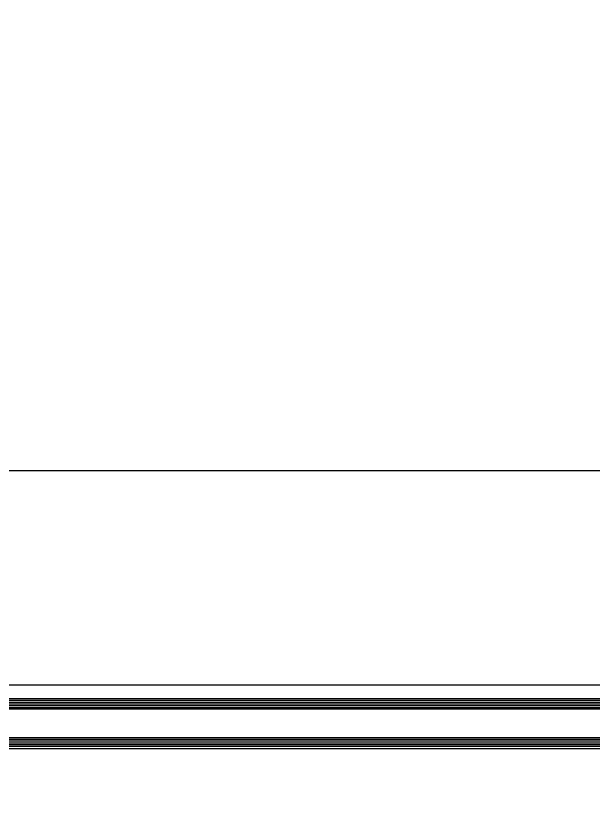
# Model space of a CAD drawing. Header units: inches. Extents: x 21 to 32698, y 13 to 3712.
# Drawn here: x 3595.45 to 3627.82, y 960.72 to 1004.58 of the extents above; entities that cross this region are included whole.
import ezdxf

# ---------------------------------------------------------------- set-up
doc = ezdxf.new("R2010")
doc.units = ezdxf.units.IN
doc.header["$MEASUREMENT"] = 0
doc.set_wipeout_variables(frame=1)
doc.linetypes.add('DOT', pattern=[6.35, 0, -6.35])
for name, color, linetype, lineweight in [('Z_MİM_-KM-BEAM-RAY', 8, 'DOT', 25), ('Z_MİM_-KM-GLAZ', 8, 'Continuous', 25), ('Z_MİM_-KM-IZO-THERMAL', 8, 'Continuous', 25), ('Z_MİM_-KM-IZO-THERMAL-ROCKWOOL', 8, 'BATTING', 25), ('Z_MİM_-KM-PAINT', 8, 'Continuous', 25), ('Z_MİM_-KM-PATTERN-00', 8, 'Continuous', 25), ('Z_MİM_-KM-PAVEMENT', 8, 'Continuous', 25), ('Z_MİM_-KM-STRS', 8, 'Continuous', 25), ('Z_MİM_-KM-WALL-PL', 8, 'Continuous', 25), ('Z_MİM_-KM-WALL-PLASTER', 8, 'Continuous', 25), ('Z_MİM_ALUMINIUM', 8, 'Continuous', 25), ('Z_MİM_KOLON-0.KAT', 8, 'Continuous', 25), ('Z_MİM_MYM_CAM', 8, 'Continuous', 25)]:
    doc.layers.add(name, color=color, linetype=linetype, lineweight=lineweight)
doc.linetypes.add('BATTING', pattern='A,0.00254,-2.54,[134,ltypeshp.shx,S=2.54,R=0,X=-2.54,Y=0],-5.08,[134,ltypeshp.shx,S=2.54,R=180,X=2.54,Y=0],-2.54', length=10.16254)

# ---------------------------------------------------------------- blocks, each defined once
blk = doc.blocks.new('TRETUVAR')
at = {"layer": 'Z_MİM_-KM-PATTERN-00'}
h = blk.add_hatch(dxfattribs=at)
h.set_pattern_fill('AR-B816', color=256, scale=0.3, angle=90)
h.set_pattern_definition([(90, (21322.77, 490.03), (-60.96, 4e-15), []), (180, (21322.77, 490.03), (-60.96, -60.96), [60.96, -60.96])])
h.paths.add_polyline_path([(22632.772, 2700.032), (19252.772, 2700.032), (19252.772, 2750.032), (19097.772, 2750.032), (19097.772, 2610.032), (22542.772, 2610.032), (22542.772, 2080.13), (22697.772, 2080.13), (22697.772, 1460.13), (22542.772, 1460.13), (22542.772, 980.032), (21222.771, 980.032), (21222.771, 590.032), (20152.772, 590.032), (20152.772, 980.032), (19012.772, 980.032), (19012.775, 1635.031), (18722.771, 1635.031), (18722.772, 2610.032), (18807.772, 2610.032), (18807.772, 2750.032), (18632.772, 2750.032), (18632.771, 1545.031), (18922.774, 1545.031), (18922.771, 890.032), (19882.772, 890.032), (19882.772, 665.017), (20022.751, 665.033), (20022.77, 490.032), (21322.771, 490.032), (21322.771, 890.032), (22632.772, 890.032), (22632.772, 1220.13), (22797.772, 1220.13), (22797.772, 2180.13), (22632.772, 2180.13)])
h.paths.add_polyline_path([(19082.772, 2750.032), (18822.772, 2750.032), (18822.772, 2610.032), (19082.772, 2610.032)], flags=16)
at = {"layer": 'Z_MİM_-KM-PAVEMENT'}
blk.add_lwpolyline([(22542.772, 1460.13), (22542.772, 980.032), (21222.771, 980.032), (21222.771, 590.032), (20152.772, 590.032), (20152.772, 980.032), (19012.772, 980.032), (19012.775, 1635.031), (18722.771, 1635.031), (18722.772, 2610.032), (22542.772, 2610.032), (22542.772, 2080.13), (22697.772, 2080.13), (22697.772, 1460.13)], close=True, dxfattribs=at)
blk = doc.blocks.new('-KM_Kiriş İzi_ZK')
at = {"layer": 'Z_MİM_-KM-BEAM-RAY'}
blk.add_line((25, 0), (565, 0), dxfattribs=at)
blk = doc.blocks.new('*U219')
at = {"layer": 'Z_MİM_MYM_CAM'}
blk.add_line((211.17, 0), (-387.24, 0), dxfattribs=at)
for points in [[(211.17, 0), (-387.24, 0)], [(211.17, 0), (-387.24, 0)], [(-387.24, -1), (211.17, -1)], [(-387.24, -2), (211.17, -2)], [(-387.24, -3), (211.17, -3)], [(-387.24, -4), (211.17, -4)], [(-387.24, -5), (211.17, -5)], [(-387.24, -6), (211.17, -6)], [(-387.24, -22), (211.17, -22)], [(-387.24, -22), (211.17, -22)], [(211.17, -23), (-387.24, -23)], [(211.17, -24), (-387.24, -24)], [(211.17, -25), (-387.24, -25)], [(211.17, -26), (-387.24, -26)], [(211.17, -27), (-387.24, -27)], [(211.17, -28), (-387.24, -28)], [(211.17, -28), (-387.24, -28)]]:
    blk.add_lwpolyline(points, dxfattribs=at)
blk = doc.blocks.new('-KM-AL1 150_900')
blk.add_wipeout([(151.488, -34.02), (151.726, -15.48), (149.45, -15.45), (149.45, 7.15), (9.45, 7.15), (9.45, -15.45), (7.398, -15.45), (7.567, -34.061)])
at = {"layer": 'Z_MİM_ALUMINIUM', "elevation": 0.002}
for points in [[(15.193, -18.45), (143.83, -18.45)], [(16.713, -30.45), (142.175, -30.45)]]:
    blk.add_lwpolyline(points, dxfattribs=at)
at = {"layer": 'Z_MİM_KOLON-0.KAT', "xscale": 0.1, "yscale": 0.1, "zscale": 0.1, "rotation": 180}
blk.add_blockref('*U219', (104.107, -34.02), dxfattribs=at)

msp = doc.modelspace()

# ---------------------------------------------------------------- linework, layer by layer
at = {"layer": 'Z_MİM_-KM-IZO-THERMAL'}
msp.add_lwpolyline([(4654.257, 1293.058), (4654.257, 969.583), (3319.258, 969.583), (3319.258, 1624.583), (3029.258, 1624.583), (3029.258, 2594.584), (6844.258, 2594.584), (6844.258, 969.583), (5329.257, 969.583), (5329.257, 1293.058)], dxfattribs=at)
at = {"layer": 'Z_MİM_-KM-IZO-THERMAL-ROCKWOOL', "ltscale": 0.45}
msp.add_lwpolyline([(4649.257, 1293.058), (4649.257, 974.583), (3324.258, 974.583), (3324.258, 1629.583), (3034.258, 1629.583), (3034.258, 2589.584), (6839.258, 2589.584), (6839.258, 974.583), (5334.257, 974.583), (5334.257, 1293.058)], dxfattribs=at)
at = {"layer": 'Z_MİM_-KM-PAINT'}
msp.add_lwpolyline([(4657.257, 1293.058), (4657.257, 966.583), (3316.258, 966.583), (3316.258, 1621.583), (3026.258, 1621.583), (3026.258, 2597.584), (6847.258, 2597.584), (6847.258, 966.583), (5326.257, 966.583), (5326.257, 1293.058)], dxfattribs=at)
at = {"layer": 'Z_MİM_-KM-WALL-PL'}
for points in [[(4641.757, 982.083), (3331.758, 982.083), (3331.758, 1637.083), (3041.758, 1637.083), (3041.758, 2582.084), (6831.758, 2582.084), (6831.758, 982.083), (5341.758, 982.083)], [(3896.758, 1002.083), (3356.758, 1002.083)]]:
    msp.add_lwpolyline(points, dxfattribs=at)
at = {"layer": 'Z_MİM_-KM-WALL-PLASTER'}
for points in [[(4656.757, 1293.058), (4656.757, 967.083), (3316.758, 967.083), (3316.758, 1622.083), (3026.758, 1622.083), (3026.758, 2597.084), (6846.758, 2597.084), (6846.758, 967.083), (5326.757, 967.083), (5326.757, 1293.058)], [(4644.257, 1293.058), (4644.257, 979.583), (3329.258, 979.583), (3329.258, 1634.583), (3039.258, 1634.583), (3039.258, 2584.584), (6834.258, 2584.584), (6834.258, 979.583), (5339.257, 979.583), (5339.257, 1293.058)]]:
    msp.add_lwpolyline(points, dxfattribs=at)

# ---------------------------------------------------------------- block references
at = {"layer": 'Z_MİM_-KM-BEAM-RAY'}
msp.add_blockref('-KM_Kiriş İzi_ZK', (3331.714, 982.083), dxfattribs=at)
at = {"layer": 'Z_MİM_-KM-STRS'}
msp.add_blockref('TRETUVAR', (-15696.014, -12.949), dxfattribs=at)

# ---------------------------------------------------------------- next in the draw order: block references
at = {"layer": 'Z_MİM_-KM-GLAZ'}
msp.add_blockref('-KM-AL1 150_900', (3507.309, 997.533), dxfattribs=at)

doc.saveas('drawing.dxf')
